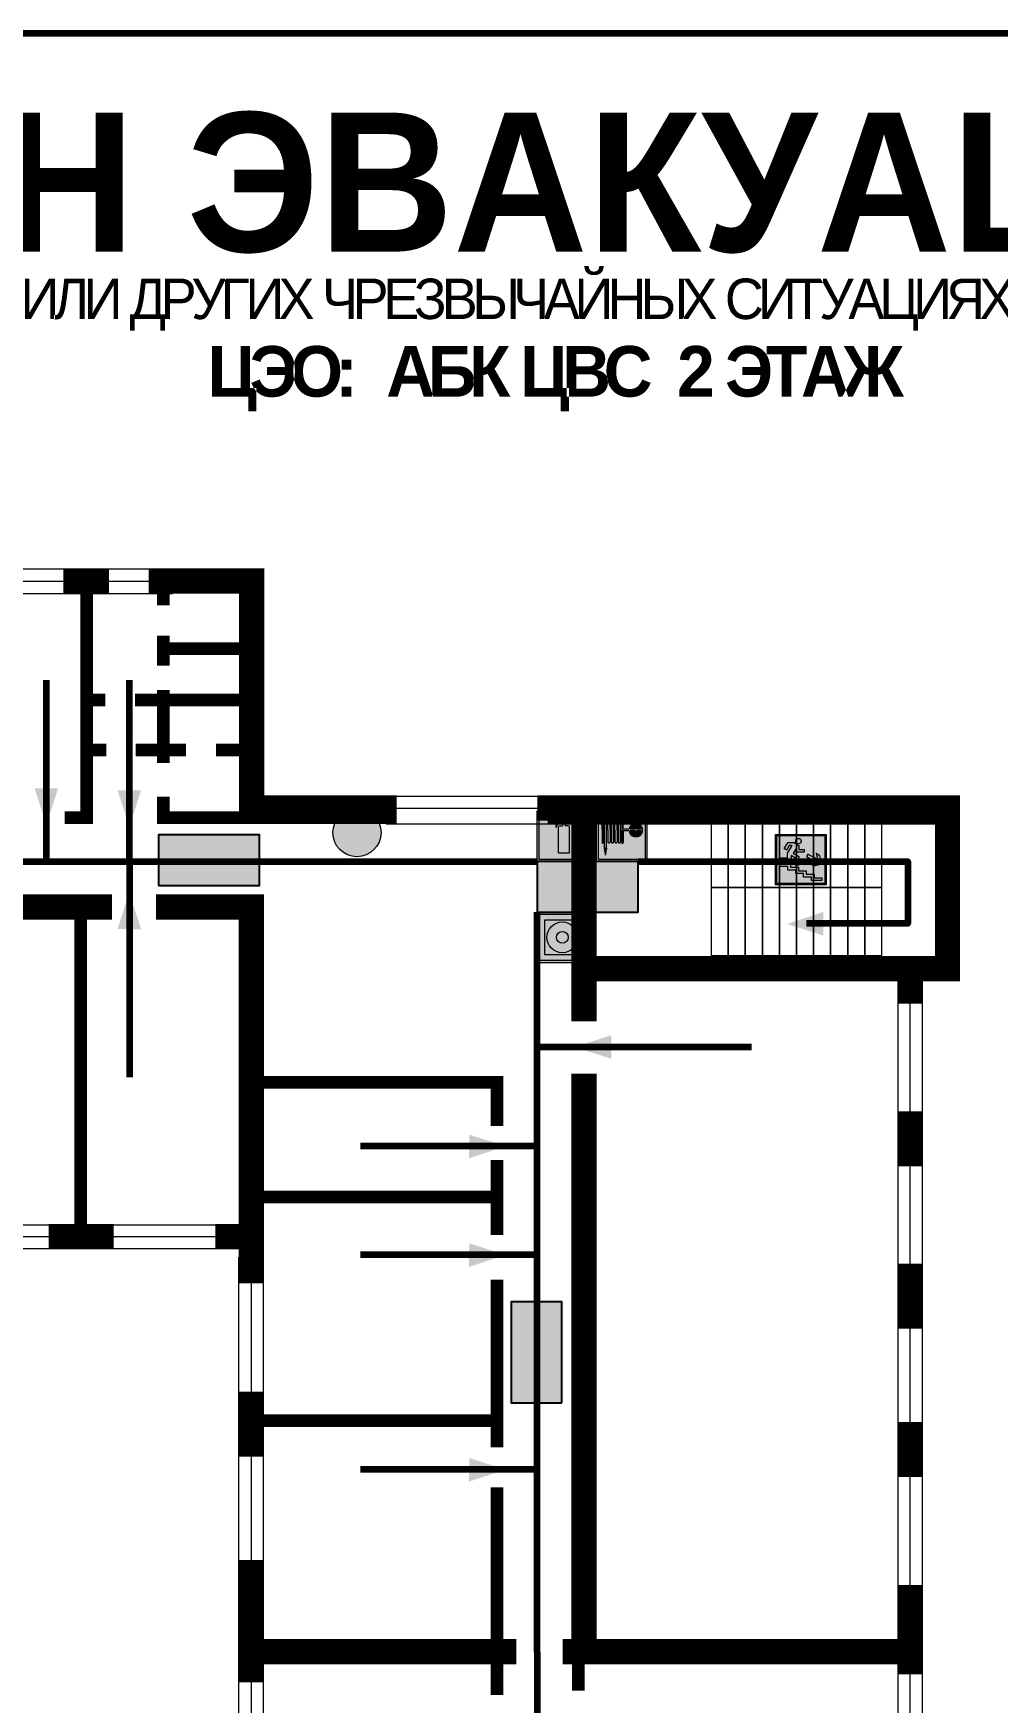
# Model space of a CAD drawing. Header units: millimetres. Extents: x 13114 to 67229, y 22859 to 38520.
# Drawn here: x 23107.4 to 23259.9, y 25987.8 to 26251.8 of the extents above; entities that cross this region are included whole.
import ezdxf

# ---------------------------------------------------------------- set-up
doc = ezdxf.new("R2010")
doc.units = ezdxf.units.MM
doc.layers.add('План_Штампы', color=7, linetype='Continuous')
doc.styles.add('обычный', font='arial.ttf')

# ---------------------------------------------------------------- blocks, each defined once
blk = doc.blocks.new('вниз')
at = {"lineweight": 0, "true_color": 0xffffff}
h = blk.add_hatch(color=7, dxfattribs=at)
h.dxf.hatch_style = 1
h.paths.add_polyline_path([(40994.51, -4472.22), (40986.51, -4472.22), (40986.51, -4480.22), (40994.51, -4480.22)])
h.paths.add_polyline_path([(40994.31, -4472.42), (40994.31, -4480.01), (40986.71, -4480.01), (40986.71, -4472.42)], flags=16)
h.paths.add_polyline_path([(40988.43, -4473.53), (40989.43, -4473.53), (40990.19, -4473.96), (40990.19, -4474.6), (40991, -4474.6), (40991, -4475.06), (40989.73, -4475.06), (40989.73, -4474.46), (40989.3, -4475.18), (40990.17, -4475.7), (40990.17, -4477.11), (40989.63, -4477.11), (40989.63, -4476.01), (40988.94, -4475.59), (40988.94, -4476.46), (40988.94, -4476.46), (40987.47, -4476.46), (40987.26, -4476.46), (40987.26, -4475.92), (40988.4, -4475.92), (40988.4, -4475.2), (40989.1, -4473.99), (40988.66, -4473.99), (40988.24, -4474.7), (40987.86, -4474.47), (40988.41, -4473.56)], flags=0)
h.paths.add_polyline_path([(40990.55, -4473.29, -1), (40989.69, -4473.29, -1)], flags=0)
h.paths.add_polyline_path([(40988.85, -4476.89), (40988.85, -4477.43), (40990.1, -4477.43), (40990.1, -4477.99), (40991.34, -4477.99), (40991.34, -4478.54), (40992.59, -4478.54), (40992.59, -4479.09), (40993.83, -4479.09), (40993.83, -4479.52), (40992.17, -4479.52), (40992.17, -4478.97), (40990.91, -4478.97), (40990.91, -4478.41), (40989.68, -4478.41), (40989.68, -4477.86), (40988.43, -4477.86), (40988.43, -4477.31), (40987.6, -4477.31), (40987.18, -4477.31), (40987.18, -4476.89)], flags=0)
h.paths.add_polyline_path([(40991.61, -4475.33), (40993.12, -4476.2), (40992.9, -4475.27), (40993.48, -4475.6), (40993.83, -4476.88), (40992.56, -4477.22), (40991.97, -4476.88), (40992.9, -4476.61), (40991.38, -4475.74), (40991.58, -4475.39)], flags=0)
h.paths.add_polyline_path([(40990.19, -4473.96), (40989.43, -4473.53), (40988.43, -4473.53), (40988.41, -4473.56), (40987.86, -4474.47), (40988.24, -4474.7), (40988.66, -4473.99), (40989.1, -4473.99), (40988.4, -4475.2), (40988.4, -4475.92), (40987.26, -4475.92), (40987.26, -4476.46), (40987.47, -4476.46), (40988.94, -4476.46), (40988.94, -4476.27), (40988.94, -4475.59), (40989.63, -4476.01), (40989.63, -4477.11), (40990.17, -4477.11), (40990.17, -4475.7), (40989.3, -4475.18), (40989.73, -4474.46), (40989.73, -4475.06), (40991, -4475.06), (40991, -4474.6), (40990.19, -4474.6)], flags=0)
h.paths.add_polyline_path([(40990.55, -4473.29, 1), (40989.69, -4473.29, 1)], flags=0)
h.paths.add_polyline_path([(40991.61, -4475.33), (40991.58, -4475.39), (40991.38, -4475.74), (40992.9, -4476.61), (40991.97, -4476.88), (40992.56, -4477.22), (40993.83, -4476.88), (40993.48, -4475.6), (40992.9, -4475.27), (40993.12, -4476.2)], flags=0)
h.paths.add_polyline_path([(40990.1, -4477.43), (40988.85, -4477.43), (40988.85, -4476.89), (40987.18, -4476.89), (40987.18, -4477.31), (40987.6, -4477.31), (40988.43, -4477.31), (40988.43, -4477.86), (40989.68, -4477.86), (40989.68, -4478.41), (40990.91, -4478.41), (40990.91, -4478.97), (40992.17, -4478.97), (40992.17, -4479.52), (40993.83, -4479.52), (40993.83, -4479.09), (40992.59, -4479.09), (40992.59, -4478.54), (40991.34, -4478.54), (40991.34, -4477.99), (40990.1, -4477.99)], flags=0)
at = {"lineweight": 0}
h = blk.add_hatch(color=126, dxfattribs=at)
h.dxf.hatch_style = 1
h.paths.add_polyline_path([(40994.31, -4472.42), (40986.71, -4472.42), (40986.71, -4480.01), (40994.31, -4480.01)])
h.paths.add_polyline_path([(40988.43, -4473.53), (40989.43, -4473.53), (40990.19, -4473.96), (40990.19, -4474.6), (40991, -4474.6), (40991, -4475.06), (40989.73, -4475.06), (40989.73, -4474.46), (40989.3, -4475.18), (40990.17, -4475.7), (40990.17, -4477.11), (40989.63, -4477.11), (40989.63, -4476.01), (40988.94, -4475.59), (40988.94, -4476.46), (40988.94, -4476.46), (40987.47, -4476.46), (40987.26, -4476.46), (40987.26, -4475.92), (40988.4, -4475.92), (40988.4, -4475.2), (40989.1, -4473.99), (40988.66, -4473.99), (40988.24, -4474.7), (40987.86, -4474.47), (40988.41, -4473.56)], flags=16)
h.paths.add_polyline_path([(40990.55, -4473.29, -1), (40989.69, -4473.29, -1)], flags=16)
h.paths.add_polyline_path([(40988.85, -4476.89), (40988.85, -4477.43), (40990.1, -4477.43), (40990.1, -4477.99), (40991.34, -4477.99), (40991.34, -4478.54), (40992.59, -4478.54), (40992.59, -4479.09), (40993.83, -4479.09), (40993.83, -4479.52), (40992.17, -4479.52), (40992.17, -4478.97), (40990.91, -4478.97), (40990.91, -4478.41), (40989.68, -4478.41), (40989.68, -4477.86), (40988.43, -4477.86), (40988.43, -4477.31), (40987.6, -4477.31), (40987.18, -4477.31), (40987.18, -4476.89)], flags=16)
h.paths.add_polyline_path([(40991.61, -4475.33), (40993.12, -4476.2), (40992.9, -4475.27), (40993.48, -4475.6), (40993.83, -4476.88), (40992.56, -4477.22), (40991.97, -4476.88), (40992.9, -4476.61), (40991.38, -4475.74), (40991.58, -4475.39)], flags=16)
at = {"lineweight": 0, "true_color": 0xffffff}
h = blk.add_hatch(color=7, dxfattribs=at)
h.dxf.hatch_style = 1
h.paths.add_polyline_path([(40989.73, -4474.46), (40989.73, -4475.06), (40991, -4475.06), (40991, -4474.6), (40990.19, -4474.6), (40990.19, -4473.96), (40989.43, -4473.53), (40988.43, -4473.53), (40988.41, -4473.56), (40987.86, -4474.47), (40988.24, -4474.7), (40988.66, -4473.99), (40989.1, -4473.99), (40988.4, -4475.2), (40988.4, -4475.92), (40987.26, -4475.92), (40987.26, -4476.46), (40987.47, -4476.46), (40988.94, -4476.46), (40988.94, -4475.59), (40989.63, -4476.01), (40989.63, -4477.11), (40990.17, -4477.11), (40990.17, -4475.7), (40989.3, -4475.18)])
h.paths.add_polyline_path([(40989.69, -4473.29, 1), (40990.55, -4473.29, 1)])
h.paths.add_polyline_path([(40991.61, -4475.33), (40991.58, -4475.39), (40991.38, -4475.74), (40992.9, -4476.61), (40991.97, -4476.88), (40992.56, -4477.22), (40993.83, -4476.88), (40993.48, -4475.6), (40992.9, -4475.27), (40993.12, -4476.2)])
h.paths.add_polyline_path([(40990.1, -4477.43), (40988.85, -4477.43), (40988.85, -4476.89), (40987.18, -4476.89), (40987.18, -4477.31), (40987.6, -4477.31), (40988.43, -4477.31), (40988.43, -4477.86), (40989.68, -4477.86), (40989.68, -4478.41), (40990.91, -4478.41), (40990.91, -4478.97), (40992.17, -4478.97), (40992.17, -4479.52), (40993.83, -4479.52), (40993.83, -4479.09), (40992.59, -4479.09), (40992.59, -4478.54), (40991.34, -4478.54), (40991.34, -4477.99), (40990.1, -4477.99)])
at = {"color": 126, "lineweight": 0}
for points in [[(40986.51, -4472.22), (40994.51, -4472.22), (40994.51, -4480.22), (40986.51, -4480.22)], [(40986.71, -4472.42), (40994.31, -4472.42), (40994.31, -4480.01), (40986.71, -4480.01)]]:
    blk.add_lwpolyline(points, close=True, dxfattribs=at)
for points in [[(40987.47, -4476.46), (40987.26, -4476.46), (40987.26, -4475.92), (40988.4, -4475.92), (40988.4, -4475.2), (40989.1, -4473.99), (40988.66, -4473.99), (40988.24, -4474.7), (40987.86, -4474.47), (40988.41, -4473.56), (40988.43, -4473.53), (40989.43, -4473.53), (40990.19, -4473.96), (40990.19, -4474.6), (40991, -4474.6), (40991, -4475.06), (40989.73, -4475.06), (40989.73, -4474.46), (40989.3, -4475.18), (40990.17, -4475.7), (40990.17, -4477.11), (40989.63, -4477.11), (40989.63, -4476.01), (40988.94, -4475.59), (40988.94, -4476.46)], [(40987.6, -4477.31), (40987.18, -4477.31), (40987.18, -4476.89), (40988.85, -4476.89), (40988.85, -4477.43), (40990.1, -4477.43), (40990.1, -4477.99), (40991.34, -4477.99), (40991.34, -4478.54), (40992.59, -4478.54), (40992.59, -4479.09), (40993.83, -4479.09), (40993.83, -4479.52), (40992.17, -4479.52), (40992.17, -4478.97), (40990.91, -4478.97), (40990.91, -4478.41), (40989.68, -4478.41), (40989.68, -4477.86), (40988.43, -4477.86), (40988.43, -4477.31), (40987.6, -4477.31)], [(40987.47, -4476.46), (40988.94, -4476.46), (40988.94, -4476.27)], [(40991.58, -4475.39), (40991.38, -4475.74), (40992.9, -4476.61), (40991.97, -4476.88), (40992.56, -4477.22), (40993.83, -4476.88), (40993.48, -4475.6), (40992.9, -4475.27), (40993.12, -4476.2), (40991.61, -4475.33), (40991.58, -4475.39)]]:
    blk.add_lwpolyline(points, dxfattribs=at)
blk.add_circle((40990.12, -4473.29), 0.432, dxfattribs=at)
blk = doc.blocks.new('A$C32E8229D')
at = {"true_color": 0xffffff}
blk.add_hatch(color=7, dxfattribs=at).paths.add_polyline_path([(0, 0), (0, -8), (16, -8), (16, 0)])
h = blk.add_hatch(color=126)
h.paths.add_polyline_path([(0.2, -0.2), (15.8, -0.2), (15.8, -7.8), (0.2, -7.8)])
h.paths.add_polyline_path([(13.49, -2.05), (12.08, -2.05), (11.37, -2.63, 0.162397), (11.29, -2.84), (11.29, -3.63), (10.35, -3.63), (10.35, -4.05), (11.68, -4.05), (11.68, -3.48), (12.26, -4.28), (11.29, -5.1), (11.29, -6.78), (11.85, -6.78), (11.85, -5.44), (12.8, -4.64), (12.8, -5.94), (14.46, -5.94), (14.46, -5.39), (13.45, -5.39), (13.45, -3.97), (12.46, -2.59), (13.15, -2.59), (13.69, -3.34), (14.18, -3)], flags=16)
h.paths.add_polyline_path([(10.74, -1.82, 1), (11.8, -1.82, 1)], flags=16)
h.paths.add_polyline_path([(9.39, -3.59), (5.99, -3.59), (6.56, -3.03), (5.91, -3.03), (5.1, -3.83), (5.91, -4.64), (6.56, -4.64), (5.99, -4.09), (9.39, -4.09)], flags=16)
h.paths.add_polyline_path([(4.29, -1.08), (1.72, -1.08), (1.72, -6.6), (4.29, -6.6)], flags=16)
at = {"color": 126}
blk.add_lwpolyline([(16, -8), (0, -8), (0, 0), (16, 0)], close=True, dxfattribs=at)
blk = doc.blocks.new('A$C7B4425F7')
at = {"true_color": 0xffffff}
blk.add_hatch(color=7, dxfattribs=at).paths.add_polyline_path([(0, 0), (-16, 0), (-16, -8), (0, -8)])
h = blk.add_hatch(color=126)
h.paths.add_polyline_path([(-0.2, -0.2), (-15.8, -0.2), (-15.8, -7.8), (-0.2, -7.8)])
h.paths.add_polyline_path([(-11.76, -2.03), (-11.76, -3.66), (-11.17, -3.66, -0.568275), (-11.17, -6.18), (-12.58, -6.18), (-12.58, -2.03)], flags=16)
h.paths.add_polyline_path([(-13.33, -4.12, -0.495768), (-13.59, -6.18), (-15.03, -6.18), (-15.03, -2.03), (-13.59, -2.03, -0.487973)], flags=16)
h.paths.add_polyline_path([(-10.25, -2.03), (-9.48, -2.03), (-9.48, -6.18), (-10.25, -6.18)], flags=16)
h.paths.add_polyline_path([(-13.84, -3.69), (-14.24, -3.69), (-14.24, -3.03), (-13.9, -3.03, -0.692621)], flags=0)
h.paths.add_polyline_path([(-9.15, -2.03), (-8.4, -2.03), (-8.04, -3.07), (-7.68, -2.03), (-6.93, -2.03), (-7.64, -4.1), (-6.93, -6.18), (-7.68, -6.18), (-8.04, -5.14), (-8.4, -6.18), (-9.15, -6.18), (-8.44, -4.1)], flags=16)
h.paths.add_polyline_path([(-11.76, -4.46), (-11.42, -4.46, -0.692621), (-11.36, -5.12), (-11.76, -5.12)], flags=0)
h.paths.add_polyline_path([(-13.9, -5.2), (-14.24, -5.2), (-14.24, -4.55), (-13.84, -4.55, -0.708038)], flags=0)
edge = h.paths.add_edge_path(flags=16)
edge.add_ellipse((-5.51, -4.08), major_axis=(0, 2.05), ratio=0.586184, start_angle=0, end_angle=360)
edge = h.paths.add_edge_path(flags=0)
edge.add_ellipse((-5.51, -4.08), major_axis=(0, 1.14), ratio=0.454828, start_angle=0, end_angle=360)
h.paths.add_polyline_path([(-4.13, -4.96, 0.377264), (-3.48, -4.52, 0.0555), (-3.16, -2.03), (-1.66, -2.03), (-1.66, -4.96), (-0.96, -4.96), (-0.96, -7.01), (-1.75, -7.01), (-1.75, -6.18), (-3.3, -6.18), (-3.3, -7.02), (-4.13, -7.02)], flags=16)
h.paths.add_polyline_path([(-2.73, -2.91), (-2.28, -2.91), (-2.28, -4.96), (-3.05, -4.96, 0.079136)], flags=0)
at = {"color": 126}
blk.add_lwpolyline([(-16, -8), (0, -8), (0, 0), (-16, 0)], close=True, dxfattribs=at)
blk = doc.blocks.new('A$C3AD82952')
at = {"true_color": 0xf5f5ff}
h = blk.add_hatch(color=7, dxfattribs=at)
h.dxf.hatch_style = 1
h.paths.add_polyline_path([(8.21, 8.73, 0.414214), (7.89, 9.05), (7.22, 9.05), (7.22, 9.92), (7.59, 9.92, 1), (7.57, 10.36), (7.22, 10.36), (7.22, 10.6), (6.43, 10.6), (6.43, 10.36), (6.01, 10.36), (4.74, 9.59), (4.74, 8.69), (4.98, 8.73), (4.98, 9.26), (6.12, 9.91), (6.43, 9.91), (6.43, 9.05), (5.76, 9.05, 0.414214), (5.44, 8.73), (5.44, 2.2), (8.21, 2.2)], flags=0)
h.paths.add_polyline_path([(12.8, 12.8), (0, 12.8), (0, 0), (12.8, 0)])
h.paths.add_polyline_path([(0.51, 12.29), (12.29, 12.29), (12.29, 0.51), (0.51, 0.51)], flags=16)
h.paths.add_polyline_path([(4.74, 9.59), (6.01, 10.36), (6.43, 10.36), (6.43, 10.6), (7.22, 10.6), (7.22, 10.36), (7.59, 10.36, -0.94586), (7.59, 9.92), (7.22, 9.92), (7.22, 9.05), (7.89, 9.05, -0.414214), (8.21, 8.73), (8.21, 2.2), (5.44, 2.2), (5.44, 8.73, -0.414214), (5.76, 9.05), (6.43, 9.05), (6.43, 9.91), (6.12, 9.91), (4.98, 9.26), (4.98, 8.73), (4.74, 8.69)], flags=0)
h = blk.add_hatch(color=242)
h.dxf.hatch_style = 1
h.paths.add_polyline_path([(12.29, 12.29), (0.51, 12.29), (0.51, 0.51), (12.29, 0.51)])
h.paths.add_polyline_path([(4.74, 8.69), (4.74, 9.59), (6.01, 10.36), (6.43, 10.36), (6.43, 10.6), (7.22, 10.6), (7.22, 10.36), (7.59, 10.36, -0.94586), (7.59, 9.92), (7.22, 9.92), (7.22, 9.05), (7.89, 9.05, -0.414214), (8.21, 8.73), (8.21, 2.2), (5.44, 2.2), (5.44, 8.73, -0.414214), (5.76, 9.05), (6.43, 9.05), (6.43, 9.91), (6.12, 9.91), (4.98, 9.26), (4.98, 8.73)], flags=16)
h = blk.add_hatch(color=7, dxfattribs=at)
h.dxf.hatch_style = 1
h.paths.add_polyline_path([(8.21, 8.73, 0.414214), (7.89, 9.05), (7.22, 9.05), (7.22, 9.92), (7.59, 9.92, 1), (7.57, 10.36), (7.22, 10.36), (7.22, 10.6), (6.43, 10.6), (6.43, 10.36), (6.01, 10.36), (4.74, 9.59), (4.74, 8.69), (4.98, 8.73), (4.98, 9.26), (6.12, 9.91), (6.43, 9.91), (6.43, 9.05), (5.76, 9.05, 0.414214), (5.44, 8.73), (5.44, 2.2), (8.21, 2.2)])
at = {"color": 242, "lineweight": 5}
for p, q in [((0, 0), (0, 12.8)), ((0, 12.8), (12.8, 12.8)), ((12.8, 0), (12.8, 12.8)), ((6.01, 10.36), (4.74, 9.59)), ((4.74, 9.59), (4.74, 8.69)), ((4.74, 8.69), (4.98, 8.73)), ((4.98, 9.26), (6.12, 9.91)), ((4.98, 8.73), (4.98, 9.26)), ((5.44, 2.2), (5.44, 8.73)), ((5.76, 9.05), (6.43, 9.05)), ((6.01, 10.36), (6.43, 10.36)), ((6.12, 9.91), (6.43, 9.91)), ((7.22, 10.6), (6.43, 10.6)), ((6.43, 10.6), (6.43, 10.36)), ((6.43, 9.91), (6.43, 9.05)), ((7.22, 10.36), (7.22, 10.6)), ((7.59, 10.36), (7.22, 10.36)), ((7.22, 9.05), (7.22, 9.92)), ((7.59, 9.92), (7.22, 9.92)), ((7.89, 9.05), (7.22, 9.05)), ((8.21, 2.2), (8.21, 8.73)), ((0, 0), (12.8, 0)), ((5.44, 2.2), (8.21, 2.2))]:
    blk.add_line(p, q, dxfattribs=at)
blk.add_lwpolyline([(0.51, 12.29), (12.29, 12.29), (12.29, 0.51), (0.51, 0.51)], close=True, dxfattribs=at)
for centre, radius, start, end in [((5.76, 8.73), 0.32, 90, 180), ((7.58, 10.14), 0.223, 273.1875, 86.8125), ((7.89, 8.73), 0.32, 0, 90)]:
    blk.add_arc(centre, radius, start, end, dxfattribs=at)
blk = doc.blocks.new('A$C54414219')
at = {"true_color": 0xffffff}
h = blk.add_hatch(color=7, dxfattribs=at)
h.paths.add_polyline_path([(2.39, -9.45), (2.39, -18.3), (11.23, -18.3), (11.23, -9.45)], flags=0)
h.paths.add_polyline_path([(10.71, -13.87, -1), (2.92, -13.87, -1)], flags=0)
h.paths.add_polyline_path([(8.3, -13.87, -1), (5.33, -13.87, -1)], flags=0)
h.paths.add_polyline_path([(0.41, -7.47), (0.41, -20.27), (13.21, -20.27), (13.21, -7.47)])
h.paths.add_polyline_path([(0.92, -19.77), (12.71, -19.77), (12.71, -7.98), (0.92, -7.98)], flags=16)
h.paths.add_polyline_path([(11.23, -9.45), (11.23, -18.3), (2.39, -18.3), (2.39, -9.45)], flags=0)
at = {"lineweight": 5}
h = blk.add_hatch(color=242, dxfattribs=at)
h.paths.add_polyline_path([(12.71, -7.98), (0.92, -7.98), (0.92, -19.77), (12.71, -19.77)])
h.paths.add_polyline_path([(11.23, -18.3), (2.39, -18.3), (2.39, -9.45), (11.23, -9.45)], flags=16)
h.paths.add_polyline_path([(10.71, -13.87, -1), (2.92, -13.87, -1)], flags=0)
h.paths.add_polyline_path([(8.3, -13.87, -1), (5.33, -13.87, -1)], flags=0)
at = {"true_color": 0xffffff}
h = blk.add_hatch(color=7, dxfattribs=at)
h.paths.add_polyline_path([(2.39, -9.45), (2.39, -18.3), (11.23, -18.3), (11.23, -9.45)])
h.paths.add_polyline_path([(10.71, -13.87, -1), (2.92, -13.87, -1)], flags=16)
h.paths.add_polyline_path([(8.3, -13.87, -1), (5.33, -13.87, -1)], flags=0)
at = {"lineweight": 5}
h = blk.add_hatch(color=242, dxfattribs=at)
h.paths.add_polyline_path([(2.92, -13.87, 1), (10.71, -13.87, 1)])
h.paths.add_polyline_path([(8.3, -13.87, -1), (5.33, -13.87, -1)], flags=16)
at = {"color": 242, "lineweight": 5}
for p, q in [((0.41, -20.27), (0.41, -7.47)), ((0.41, -7.47), (13.21, -7.47)), ((0.41, -7.47), (13.21, -7.47)), ((13.21, -20.27), (13.21, -7.47)), ((0.41, -20.27), (13.21, -20.27))]:
    blk.add_line(p, q, dxfattribs=at)
for points in [[(0.92, -7.98), (12.71, -7.98), (12.71, -19.77), (0.92, -19.77)], [(2.39, -9.45), (11.23, -9.45), (11.23, -18.3), (2.39, -18.3)]]:
    blk.add_lwpolyline(points, close=True, dxfattribs=at)
for radius in [3.89, 1.49]:
    blk.add_circle((6.81, -13.87), radius, dxfattribs=at)
blk = doc.blocks.new('A$C7B8C2D5B')
at = {"lineweight": 0}
h = blk.add_hatch(color=5, dxfattribs=at)
h.dxf.hatch_style = 1
h.paths.add_polyline_path([(1.4, -3.02, 1), (-2.11, -3.02, 1)])
at = {"color": 5, "lineweight": 0}
blk.add_circle((-0.36, -3.02), 1.75, dxfattribs=at)
blk = doc.blocks.new('A$C37112FD5')
at = {"true_color": 0xf5f5ff}
h = blk.add_hatch(color=7, dxfattribs=at)
h.dxf.hatch_style = 1
h.paths.add_polyline_path([(12.8, -7.4), (0, -7.4), (0, -20.2), (12.8, -20.2)])
h.paths.add_polyline_path([(12.29, -7.91), (12.29, -19.69), (0.51, -19.69), (0.51, -7.91)], flags=16)
h.paths.add_polyline_path([(4.98, -9.04, -0.42597), (5.17, -9.22), (5.17, -12.25), (5.17, -15.29, -0.432244), (4.98, -15.47), (4.83, -15.47, -0.42597), (4.64, -15.29), (4.64, -12.25), (4.64, -9.22, -0.432244), (4.83, -9.04)], flags=0)
h.paths.add_polyline_path([(4.28, -9.22), (4.28, -12.25), (4.28, -15.29, -0.432244), (4.09, -15.47), (3.94, -15.47, -0.42597), (3.75, -15.29), (3.75, -12.25), (3.75, -9.22, -0.432244), (3.94, -9.04), (4.09, -9.04, -0.42597)], flags=0)
h.paths.add_polyline_path([(5.72, -9.04), (5.87, -9.04, -0.42597), (6.06, -9.22), (6.06, -12.25), (6.06, -15.29, -0.432244), (5.87, -15.47), (5.72, -15.47, -0.42597), (5.53, -15.29), (5.53, -12.25), (5.53, -9.22, -0.432244)], flags=0)
h.paths.add_polyline_path([(6.42, -8.9), (6.5, -8.9, -0.42597), (6.69, -9.08), (6.69, -12.03), (8.21, -12.03, -15.824349), (8.21, -12.47), (6.69, -12.47), (6.69, -15.42, -0.432244), (6.5, -15.6), (6.42, -15.6)], flags=0)
h.paths.add_polyline_path([(3.39, -9.22), (3.39, -12.25), (3.39, -15.29, -0.432244), (3.2, -15.47), (3.05, -15.47, -0.42597), (2.85, -15.29), (2.85, -12.25), (2.85, -9.22, -0.432244), (3.05, -9.04), (3.2, -9.04, -0.42597)], flags=0)
h.paths.add_polyline_path([(2.5, -9.22), (2.5, -16.71), (1.96, -16.71), (1.96, -9.22, -0.432244), (2.15, -9.04), (2.31, -9.04, -0.42597)], flags=0)
h.paths.add_polyline_path([(1.61, -8.9), (1.61, -15.6), (1.57, -15.6, -0.42597), (1.37, -15.42), (1.37, -12.03), (1.37, -9.09, -0.432244), (1.57, -8.9)], flags=0)
h.paths.add_polyline_path([(9.76, -10.81), (9.76, -12.03), (8.49, -12.03, -0.336371)], flags=0)
h.paths.add_polyline_path([(8.49, -12.47), (9.76, -12.47), (9.76, -13.7, -0.336371)], flags=0)
h.paths.add_polyline_path([(10.11, -10.81, -0.336371), (11.38, -12.03), (10.11, -12.03)], flags=0)
h.paths.add_polyline_path([(10.11, -12.47), (11.38, -12.47, -0.336371), (10.11, -13.7)], flags=0)
h.paths.add_polyline_path([(2.5, -16.84), (2.5, -17.05), (1.97, -17.05), (1.97, -16.84)], flags=0)
h.paths.add_polyline_path([(2.5, -17.24, -0.033778), (2.24, -18.6, -0.033778), (1.97, -17.24)], flags=0)
h = blk.add_hatch(color=242)
h.dxf.hatch_style = 1
h.paths.add_polyline_path([(12.29, -7.91), (0.51, -7.91), (0.51, -19.69), (12.29, -19.69)])
h.paths.add_polyline_path([(6.42, -15.6), (6.42, -8.9), (6.5, -8.9, -0.42597), (6.69, -9.08), (6.69, -12.03), (8.21, -12.03, -15.824349), (8.21, -12.47), (6.69, -12.47), (6.69, -15.42, -0.432244), (6.5, -15.6)], flags=16)
h.paths.add_polyline_path([(5.87, -15.47), (5.72, -15.47, -0.42597), (5.53, -15.29), (5.53, -12.25), (5.53, -9.22, -0.432244), (5.72, -9.04), (5.87, -9.04, -0.42597), (6.06, -9.22), (6.06, -12.25), (6.06, -15.29, -0.432244)], flags=16)
h.paths.add_polyline_path([(4.98, -15.47), (4.83, -15.47, -0.42597), (4.64, -15.29), (4.64, -12.25), (4.64, -9.22, -0.432244), (4.83, -9.04), (4.98, -9.04, -0.42597), (5.17, -9.22), (5.17, -12.25), (5.17, -15.29, -0.432244)], flags=16)
h.paths.add_polyline_path([(4.09, -15.47), (3.94, -15.47, -0.42597), (3.75, -15.29), (3.75, -12.25), (3.75, -9.22, -0.432244), (3.94, -9.04), (4.09, -9.04, -0.42597), (4.28, -9.22), (4.28, -12.25), (4.28, -15.29, -0.432244)], flags=16)
h.paths.add_polyline_path([(3.2, -15.47), (3.05, -15.47, -0.42597), (2.85, -15.29), (2.85, -12.25), (2.85, -9.22, -0.432244), (3.05, -9.04), (3.2, -9.04, -0.42597), (3.39, -9.22), (3.39, -12.25), (3.39, -15.29, -0.432244)], flags=16)
h.paths.add_polyline_path([(2.5, -17.05), (1.97, -17.05), (1.97, -16.84), (2.5, -16.84)], flags=16)
h.paths.add_polyline_path([(2.5, -17.24, -0.033778), (2.24, -18.6, -0.033778), (1.97, -17.24)], flags=16)
h.paths.add_polyline_path([(2.5, -16.71), (1.96, -16.71), (1.96, -9.22, -0.432244), (2.15, -9.04), (2.31, -9.04, -0.42597), (2.5, -9.22)], flags=16)
h.paths.add_polyline_path([(1.61, -15.6), (1.57, -15.6, -0.42597), (1.37, -15.42), (1.37, -12.03), (1.37, -9.09, -0.432244), (1.57, -8.9), (1.61, -8.9)], flags=16)
h.paths.add_polyline_path([(8.49, -12.47), (9.76, -12.47), (9.76, -13.7, -0.336371)], flags=0)
h.paths.add_polyline_path([(10.11, -13.7), (10.11, -12.47), (11.38, -12.47, -0.336371)], flags=0)
h.paths.add_polyline_path([(8.49, -12.03, -0.336371), (9.76, -10.81), (9.76, -12.03)], flags=0)
h.paths.add_polyline_path([(10.11, -12.03), (10.11, -10.81, -0.336371), (11.38, -12.03)], flags=0)
h = blk.add_hatch(color=7, dxfattribs=at)
h.dxf.hatch_style = 1
h.paths.add_polyline_path([(1.61, -8.9), (1.57, -8.9, 0.432244), (1.37, -9.09), (1.37, -12.03), (1.37, -15.42, 0.42597), (1.57, -15.6), (1.61, -15.6)])
h.paths.add_polyline_path([(2.5, -9.22, 0.42597), (2.31, -9.04), (2.15, -9.04, 0.432244), (1.96, -9.22), (1.96, -16.71), (2.5, -16.71)])
h.paths.add_polyline_path([(2.5, -16.84), (1.97, -16.84), (1.97, -17.05), (2.5, -17.05)])
h.paths.add_polyline_path([(2.5, -17.24), (1.97, -17.24, 0.033778), (2.24, -18.6, 0.033778)])
h.paths.add_polyline_path([(3.39, -12.25), (3.39, -9.22, 0.42597), (3.2, -9.04), (3.05, -9.04, 0.432244), (2.85, -9.22), (2.85, -12.25), (2.85, -15.29, 0.42597), (3.05, -15.47), (3.2, -15.47, 0.432244), (3.39, -15.29)])
h.paths.add_polyline_path([(4.28, -12.25), (4.28, -9.22, 0.42597), (4.09, -9.04), (3.94, -9.04, 0.432244), (3.75, -9.22), (3.75, -12.25), (3.75, -15.29, 0.42597), (3.94, -15.47), (4.09, -15.47, 0.432244), (4.28, -15.29)])
h.paths.add_polyline_path([(5.17, -12.25), (5.17, -9.22, 0.42597), (4.98, -9.04), (4.83, -9.04, 0.432244), (4.64, -9.22), (4.64, -12.25), (4.64, -15.29, 0.42597), (4.83, -15.47), (4.98, -15.47, 0.432244), (5.17, -15.29)])
h.paths.add_polyline_path([(6.06, -12.25), (6.06, -9.22, 0.42597), (5.87, -9.04), (5.72, -9.04, 0.432244), (5.53, -9.22), (5.53, -12.25), (5.53, -15.29, 0.42597), (5.72, -15.47), (5.87, -15.47, 0.432244), (6.06, -15.29)])
h.paths.add_polyline_path([(6.69, -12.47), (8.21, -12.47, 15.824349), (8.21, -12.03), (6.69, -12.03), (6.69, -9.08, 0.42597), (6.5, -8.9), (6.42, -8.9), (6.42, -15.6), (6.5, -15.6, 0.432244), (6.69, -15.42)])
h.paths.add_polyline_path([(8.49, -12.47), (9.76, -12.47), (9.76, -13.7, -0.336371)], flags=16)
h.paths.add_polyline_path([(8.49, -12.03, -0.336371), (9.76, -10.81), (9.76, -12.03)], flags=16)
h.paths.add_polyline_path([(10.11, -12.47), (11.38, -12.47, -0.336371), (10.11, -13.7)], flags=16)
h.paths.add_polyline_path([(10.11, -12.03), (10.11, -10.81, -0.336371), (11.38, -12.03)], flags=16)
h = blk.add_hatch(color=242)
h.dxf.hatch_style = 1
h.paths.add_polyline_path([(9.76, -10.81, 0.336371), (8.49, -12.03), (9.76, -12.03)])
h.paths.add_polyline_path([(10.11, -10.81), (10.11, -12.03), (11.38, -12.03, 0.336371)])
h.paths.add_polyline_path([(11.38, -12.47), (10.11, -12.47), (10.11, -13.7, 0.336371)])
h.paths.add_polyline_path([(9.76, -12.47), (8.49, -12.47, 0.336371), (9.76, -13.7)])
at = {"color": 242, "lineweight": 5}
for p, q in [((0, -20.2), (0, -7.4)), ((0, -7.4), (12.8, -7.4)), ((12.8, -20.2), (12.8, -7.4)), ((1.37, -12.03), (1.37, -9.08)), ((1.37, -12.03), (1.37, -15.42)), ((1.57, -8.9), (1.61, -8.9)), ((1.61, -8.9), (1.61, -15.6)), ((1.96, -16.71), (1.96, -9.22)), ((2.15, -9.04), (2.31, -9.04)), ((2.5, -16.71), (2.5, -9.22)), ((2.85, -12.25), (2.85, -9.22)), ((2.85, -12.25), (2.85, -15.29)), ((3.05, -9.04), (3.2, -9.04)), ((3.39, -12.25), (3.39, -9.22)), ((3.39, -12.25), (3.39, -15.29)), ((3.75, -12.25), (3.75, -9.22)), ((3.75, -12.25), (3.75, -15.29)), ((3.94, -9.04), (4.09, -9.04)), ((4.28, -12.25), (4.28, -9.22)), ((4.28, -12.25), (4.28, -15.29)), ((4.64, -12.25), (4.64, -9.22)), ((4.64, -12.25), (4.64, -15.29)), ((4.83, -9.04), (4.98, -9.04)), ((5.17, -12.25), (5.17, -9.22)), ((5.17, -12.25), (5.17, -15.29)), ((5.53, -12.25), (5.53, -9.22)), ((5.53, -12.25), (5.53, -15.29)), ((5.72, -9.04), (5.87, -9.04)), ((6.06, -12.25), (6.06, -9.22)), ((6.06, -12.25), (6.06, -15.29)), ((6.42, -8.9), (6.42, -15.6)), ((6.5, -8.9), (6.42, -8.9)), ((6.69, -12.03), (6.69, -9.08)), ((8.21, -12.03), (6.69, -12.03)), ((8.21, -12.47), (6.69, -12.47)), ((6.69, -12.47), (6.69, -15.42)), ((9.76, -12.03), (8.49, -12.03)), ((9.76, -12.47), (8.49, -12.47)), ((9.76, -10.81), (9.76, -12.03)), ((9.76, -12.47), (9.76, -13.7)), ((10.11, -10.81), (10.11, -12.03)), ((11.38, -12.03), (10.11, -12.03)), ((11.38, -12.47), (10.11, -12.47)), ((10.11, -12.47), (10.11, -13.7)), ((1.57, -15.6), (1.61, -15.6)), ((1.96, -16.71), (2.5, -16.71)), ((1.97, -16.84), (2.5, -16.84)), ((1.97, -17.05), (1.97, -16.84)), ((2.5, -16.84), (2.5, -17.05)), ((3.05, -15.47), (3.2, -15.47)), ((3.94, -15.47), (4.09, -15.47)), ((4.83, -15.47), (4.98, -15.47)), ((5.72, -15.47), (5.87, -15.47)), ((6.42, -15.6), (6.5, -15.6)), ((0, -20.2), (12.8, -20.2)), ((2.5, -17.05), (1.97, -17.05)), ((1.97, -17.24), (2.5, -17.24))]:
    blk.add_line(p, q, dxfattribs=at)
blk.add_lwpolyline([(0.51, -7.91), (12.29, -7.91), (12.29, -19.69), (0.51, -19.69)], close=True, dxfattribs=at)
for centre, radius, start, end in [((1.56, -9.09), 0.182, 87.1027, 180.6071), ((2.15, -9.22), 0.182, 87.1027, 180.6071), ((2.32, -9.22), 0.182, 359.3929, 92.8973), ((3.04, -9.22), 0.182, 87.1027, 180.6071), ((3.21, -9.22), 0.182, 359.3929, 92.8973), ((3.93, -9.22), 0.182, 87.1027, 180.6071), ((4.1, -9.22), 0.182, 359.3929, 92.8973), ((4.82, -9.22), 0.182, 87.1027, 180.6071), ((4.99, -9.22), 0.182, 359.3929, 92.8973), ((5.71, -9.22), 0.182, 87.1027, 180.6071), ((5.88, -9.22), 0.182, 359.3929, 92.8973), ((6.51, -9.09), 0.182, 359.3929, 92.8973), ((9.93, -12.25), 1.74, 187.2319, 172.7681), ((9.93, -12.25), 1.46, 96.9927, 171.3585), ((9.93, -12.25), 1.46, 188.6415, 263.0073), ((9.93, -12.25), 1.46, 8.6415, 83.0073), ((9.93, -12.25), 1.46, 276.9927, 351.3585), ((1.56, -15.42), 0.182, 179.3929, 272.8973), ((3.04, -15.29), 0.182, 179.3929, 272.8973), ((3.21, -15.29), 0.182, 267.1027, 0.6071), ((3.93, -15.29), 0.182, 179.3929, 272.8973), ((4.1, -15.29), 0.182, 267.1027, 0.6071), ((4.82, -15.29), 0.182, 179.3929, 272.8973), ((4.99, -15.29), 0.182, 267.1027, 0.6071), ((5.71, -15.29), 0.182, 179.3929, 272.8973), ((5.88, -15.29), 0.182, 267.1027, 0.6071), ((6.51, -15.42), 0.182, 267.1027, 0.6071), ((12.17, -15.98), 10.27, 187.041, 194.7793), ((-7.7, -15.98), 10.27, 345.2207, 352.959)]:
    blk.add_arc(centre, radius, start, end, dxfattribs=at)

msp = doc.modelspace()

# ---------------------------------------------------------------- linework, layer by layer
at = {"color": 6, "lineweight": 100}
msp.add_lwpolyline([(22890.71, 25856.78), (23490.71, 25856.78), (23490.71, 26251.78), (22890.71, 26251.78)], close=True, dxfattribs=at)
at = {"lineweight": 0}
for points in [[(22949.03, 26167.11), (23129.5, 26167.11)], [(22949.06, 26165.15), (23129.53, 26165.15)], [(22948.92, 26163.18), (23129.38, 26163.18)], [(23163.86, 26131.13), (23191.41, 26131.13)], [(23164.85, 26129.24), (23192.39, 26129.24)], [(23163.22, 26126.78), (23190.76, 26126.78)], [(23244.17, 25923.75), (23244.17, 26102.81)], [(23246.09, 25924.07), (23246.09, 26103.13)], [(23248.02, 25923.81), (23248.02, 26102.87)], [(22996.82, 26063.35), (23138.93, 26063.35)], [(22996.82, 26059.57), (23138.93, 26059.57)], [(22997.11, 26061.47), (23139.22, 26061.47)], [(23139.91, 25923.02), (23139.91, 26058.21)], [(23141.88, 25923.06), (23141.88, 26058.25)], [(23143.82, 25923.01), (23143.82, 26058.2)]]:
    msp.add_lwpolyline(points, dxfattribs=at)
for points, const_width in [([(23112.15, 26165.15), (23119.38, 26165.15)], 4), ([(23112.33, 26127.75), (23115.8, 26127.75), (23115.8, 26164.5)], 2), ([(23125.63, 26165.15), (23141.93, 26165.15), (23141.93, 26129.24), (23164.85, 26129.24)], 4), ([(23127.97, 26161.31), (23127.97, 26165.16)], 2), ([(23127.97, 26151.79), (23127.97, 26156.5)], 2), ([(23127.97, 26154.46), (23140.63, 26154.46)], 2), ([(23115.8, 26146.35), (23118.8, 26146.35)], 2), ([(23123.45, 26146.35), (23140.73, 26146.35)], 2), ([(23127.97, 26136.39), (23127.97, 26147.94)], 2), ([(23115.8, 26138.41), (23118.95, 26138.41)], 2), ([(23123.56, 26138.41), (23131.53, 26138.41)], 2), ([(23136.26, 26138.41), (23140.99, 26138.41)], 2), ([(23164.85, 26127.75), (23127.97, 26127.75), (23127.97, 26131.06)], 2), ([(23187.09, 26129.24), (23251.99, 26129.24), (23251.99, 26103.85), (23194.9, 26103.85)], 4), ([(23194.5, 26095.53), (23194.5, 26129.48)], 4), ([(23194.5, 26129.24), (23194.5, 26122)], 4), ([(23119.82, 26113.59), (23102.22, 26113.59)], 4), ([(23114.87, 26061.47), (23114.87, 26114.38)], 2), ([(23141.88, 26061.47), (23141.88, 26113.59), (23126.81, 26113.59)], 4), ([(23246.09, 26103.85), (23246.09, 26098.29)], 4), ([(23194.5, 25995.83), (23194.5, 26087.23)], 4), ([(23141.88, 26085.85), (23180.75, 26085.85), (23180.75, 26078.97)], 2), ([(23246.09, 26081.3), (23246.09, 26072.6)], 4), ([(23180.75, 26073.56), (23180.75, 26061.73)], 2), ([(23180.75, 26067.75), (23141.88, 26067.75)], 2), ([(23109.83, 26061.47), (23120.08, 26061.47)], 4), ([(23136.16, 26061.47), (23141.88, 26061.47), (23141.88, 26054.08)], 4), ([(23246.09, 26057.18), (23246.09, 26046.9)], 4), ([(23180.75, 26054.68), (23180.75, 26028.12)], 2), ([(23141.88, 26036.93), (23141.88, 26026.67)], 4), ([(23180.75, 26032.36), (23141.88, 26032.36)], 2), ([(23246.09, 26032.16), (23246.09, 26023.43)], 4), ([(23180.75, 26021.81), (23180.75, 25988.98)], 2), ([(23141.88, 26010.3), (23141.88, 25990.96)], 4), ([(23246.09, 26006.35), (23246.09, 25992.25)], 4), ([(23141.88, 25995.83), (23183.78, 25995.83)], 4), ([(23191.14, 25995.83), (23246.09, 25995.83)], 4), ([(23193.6, 25995.07), (23193.6, 25989.64)], 2)]:
    msp.add_lwpolyline(points, dxfattribs=dict(at, const_width=const_width))
at = {"color": 126, "lineweight": 100, "true_color": 0x008754}
for points in [[(23109.46, 26120.8), (23109.46, 26149.46)], [(23122.58, 26120.8), (23122.58, 26149.46)], [(22981.22, 26120.8), (23187.07, 26120.8)], [(23122.58, 26120.8), (23122.58, 26086.69)], [(23203.07, 26120.8), (23245.73, 26120.8), (23245.73, 26110.97), (23229.68, 26110.97)], [(23187.07, 25995.74), (23187.07, 26091.88), (23187.07, 26112.8)], [(23187.07, 26091.46), (23220.97, 26091.46)], [(23187.07, 26075.75), (23159.15, 26075.75)], [(23187.07, 26058.57), (23159.15, 26058.57)], [(23187.07, 26024.61), (23159.15, 26024.61)], [(23187.07, 25995.74), (23187.07, 25919.07)]]:
    msp.add_lwpolyline(points, dxfattribs=at)
at = {"color": 0, "lineweight": 0, "const_width": 2}
msp.add_lwpolyline([(23188.75, 26127.63), (23252.8, 26127.63)], dxfattribs=at)
at = {"lineweight": 0}
for points in [[(23214.6, 26116.69), (23217.31, 26116.69), (23217.31, 26127.44), (23214.6, 26127.44)], [(23217.31, 26116.69), (23220.01, 26116.69), (23220.01, 26127.44), (23217.31, 26127.44)], [(23220.01, 26116.69), (23222.71, 26116.69), (23222.71, 26127.44), (23220.01, 26127.44)], [(23222.71, 26116.69), (23225.41, 26116.69), (23225.41, 26127.44), (23222.71, 26127.44)], [(23225.41, 26116.69), (23228.11, 26116.69), (23228.11, 26127.44), (23225.41, 26127.44)], [(23228.11, 26116.69), (23230.81, 26116.69), (23230.81, 26127.44), (23228.11, 26127.44)], [(23230.81, 26116.69), (23233.51, 26116.69), (23233.51, 26127.44), (23230.81, 26127.44)], [(23233.51, 26116.69), (23236.21, 26116.69), (23236.21, 26127.44), (23233.51, 26127.44)], [(23236.21, 26116.69), (23238.91, 26116.69), (23238.91, 26127.44), (23236.21, 26127.44)], [(23238.91, 26116.69), (23241.62, 26116.69), (23241.62, 26127.44), (23238.91, 26127.44)], [(23214.6, 26105.94), (23217.31, 26105.94), (23217.31, 26116.69), (23214.6, 26116.69)], [(23217.31, 26105.94), (23220.01, 26105.94), (23220.01, 26116.69), (23217.31, 26116.69)], [(23220.01, 26105.94), (23222.71, 26105.94), (23222.71, 26116.69), (23220.01, 26116.69)], [(23222.71, 26105.94), (23225.41, 26105.94), (23225.41, 26116.69), (23222.71, 26116.69)], [(23225.41, 26105.94), (23228.11, 26105.94), (23228.11, 26116.69), (23225.41, 26116.69)], [(23228.11, 26105.94), (23230.81, 26105.94), (23230.81, 26116.69), (23228.11, 26116.69)], [(23230.81, 26105.94), (23233.51, 26105.94), (23233.51, 26116.69), (23230.81, 26116.69)], [(23233.51, 26105.94), (23236.21, 26105.94), (23236.21, 26116.69), (23233.51, 26116.69)], [(23236.21, 26105.94), (23238.91, 26105.94), (23238.91, 26116.69), (23236.21, 26116.69)], [(23238.91, 26105.94), (23241.62, 26105.94), (23241.62, 26116.69), (23238.91, 26116.69)]]:
    msp.add_lwpolyline(points, close=True, dxfattribs=at)
at = {"layer": 'План_Штампы', "color": 126, "true_color": 0x008754}
for points in [[(23107.57, 26132.37), (23111.31, 26132.37), (23109.46, 26126.63)], [(23120.7, 26132.06), (23124.43, 26132.05), (23122.58, 26126.31)], [(23124.44, 26110.09), (23120.7, 26110.1), (23122.55, 26115.83)], [(23232.36, 26112.82), (23232.35, 26109.08), (23226.62, 26110.93)], [(23198.81, 26093.33), (23198.8, 26089.59), (23193.06, 26091.45)], [(23176.32, 26073.86), (23176.33, 26077.6), (23182.06, 26075.75)], [(23176.32, 26056.68), (23176.33, 26060.41), (23182.06, 26058.56)], [(23176.32, 26022.72), (23176.33, 26026.46), (23182.06, 26024.61)]]:
    msp.add_solid(points, dxfattribs=at)

# ---------------------------------------------------------------- block references
for name, p, xscale, yscale, zscale in [('A$C7B8C2D5B', (23159.36, 26131.94), 2.177419353276491, 2.177419353276491, 2.177419353276491), ('A$C3AD82952', (23187.07, 26120.8), 0.625, 0.625, 0.625), ('A$C37112FD5', (23196.49, 26133.42), 0.6249984004534781, 0.6249984004534781, 0.6249984004534781), ('A$C54414219', (23186.81, 26117.47), 0.625, 0.625, 0.625)]:
    msp.add_blockref(name, p, dxfattribs=dict(xscale=xscale, yscale=yscale, zscale=zscale))
at = {"color": 126, "true_color": 0x008754}
msp.add_blockref('вниз', (-17761.7, 30597.31), dxfattribs=at)
at = {"layer": 'План_Штампы', "color": 126, "true_color": 0x008754, "xscale": -1}
msp.add_blockref('A$C32E8229D', (23143.16, 26125.02), dxfattribs=at)
at = {"layer": 'План_Штампы'}
msp.add_blockref('A$C7B4425F7', (23203.07, 26120.8), dxfattribs=at)
at = {"layer": 'План_Штампы', "color": 126, "true_color": 0x008754, "xscale": -1, "rotation": 90}
msp.add_blockref('A$C32E8229D', (23182.99, 26051.17), dxfattribs=at)

# ---------------------------------------------------------------- texts
at = {"lineweight": 0, "insert": (23039.2, 26239.26), "char_height": 22, "width": 493.8901, "attachment_point": 1, "style": 'обычный'}
msp.add_mtext('{\\fProxima Nova Rg|b1|i0|c204|p2;ПЛАН ЭВАКУАЦИИ}', dxfattribs=at)
at = {"color": 0, "lineweight": 0, "insert": (23189.28, 26213.17), "char_height": 8, "width": 449.2158, "attachment_point": 5, "style": 'обычный'}
msp.add_mtext('{\\fArial Black|b1|i0|c204|p34;\\H2x;\\T0.85;  \\fArial Narrow|b0|i0|c204|p34;\\H0.8x;\\W0.9;\\P\\fProxima Nova Rg|b0|i0|c204|p2;\\H0.5x;\\W1;\\C256;ПРИ ПОЖАРЕ  ИЛИ ДРУГИХ ЧРЕЗВЫЧАЙНЫХ СИТУАЦИЯХ  ИЗ ПОМЕЩЕНИЙ \\fProxima Nova Rg|b1|i0|c204|p2;\\H1.25x;\\PЦЭО: \\fProxima Nova Rg|b1|i0|c0|p2; \\fProxima Nova Rg|b1|i0|c204|p2;АБК ЦВС\\fProxima Nova Rg|b1|i0|c0|p2;  2 \\fProxima Nova Rg|b1|i0|c204|p2;ЭТАЖ}', dxfattribs=at)

doc.saveas('drawing.dxf')
